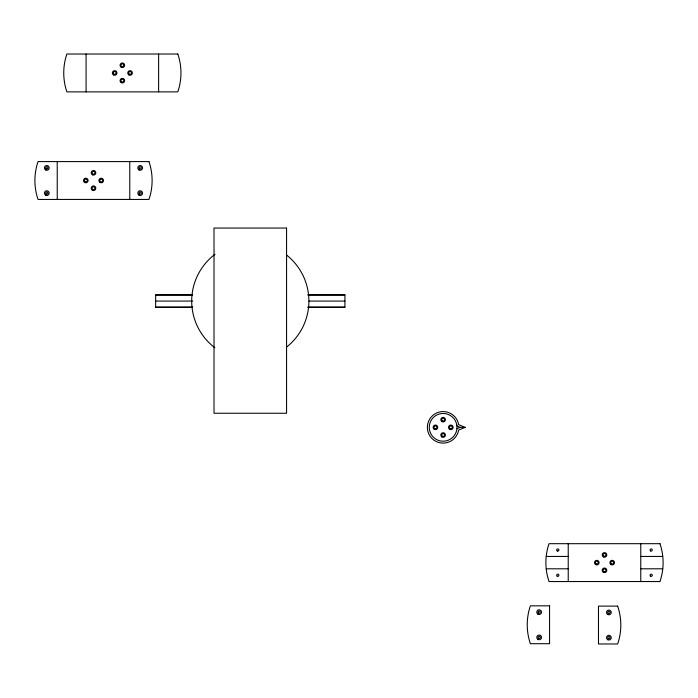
<?xml version="1.0" encoding="UTF-8"?>
<svg xmlns="http://www.w3.org/2000/svg" width="698" height="698" viewBox="0 0 698 698"><rect width="100%" height="100%" fill="white"/><g stroke="black" fill="none" stroke-linecap="round" stroke-linejoin="round"><path stroke-width="1.05" d="M456.937 428.738L460.287 427.342L465.2 427.342L458.656 424.611A15.775 15.775 0 0 0 434.461 414.167A15.775 15.775 0 0 0 434.461 440.517A15.775 15.775 0 0 0 458.656 430.073L465.2 427.342M192.648 294.888L155.663 294.888L155.663 307.251L192.648 307.251M307.94 294.888L344.925 294.888L344.925 307.251L307.94 307.251M155.663 294.984L192.648 294.984M307.94 294.984L344.925 294.984M155.663 301.074L192.648 301.074M309.031 301.074L344.925 301.074M155.663 307.155L192.648 307.155M307.94 307.155L344.925 307.155M546.22 556.437L568.224 556.437M640.773 556.437L662.777 556.437M546.22 568.8L568.224 568.8M640.773 568.8L662.777 568.8M456.937 425.946L460.287 427.342M640.773 543.69L640.773 581.547M568.224 543.69L568.224 581.547M158.629 54.025L158.629 91.883M129.776 161.587L129.776 199.436M86.081 54.025L86.081 91.883M57.227 161.587L57.227 199.436M286.512 254.997A58.606 58.606 0 0 1 286.398 347.229M214.862 347.752A58.606 58.606 0 0 1 215.019 254.273M456.789 425.012A13.532 13.532 0 0 1 456.789 429.741A13.881 13.881 0 0 1 435.5 438.937A13.881 13.881 0 0 1 435.5 415.746A13.881 13.881 0 0 1 456.797 424.942M177.816 54.025L66.886 54.025A58.606 58.606 0 0 0 66.886 91.883L177.816 91.883A58.606 58.606 0 0 0 177.816 54.025M148.971 161.587L38.041 161.587A58.606 58.606 0 0 0 38.041 199.436L148.971 199.436A58.606 58.606 0 0 0 148.971 161.587M286.564 228.054L214.016 228.054L214.016 413.251L286.564 413.251L286.564 228.054M659.959 543.69L549.029 543.69A58.606 58.606 0 0 0 549.029 581.547L659.959 581.547A58.606 58.606 0 0 0 659.959 543.69M549.57 605.838L530.375 605.838A58.606 58.606 0 0 0 530.375 643.696L549.57 643.696L549.57 605.838M617.669 606.117L598.483 606.117L598.483 643.975L617.669 643.975A58.606 58.606 0 0 0 617.669 606.117M603.351 556.899A2.286 2.286 0 0 0 606.78 554.919A2.286 2.286 0 0 0 603.351 552.938A2.286 2.286 0 0 0 603.351 556.899M611.047 564.603A2.286 2.286 0 0 0 614.476 562.623A2.286 2.286 0 0 0 611.047 560.642A2.286 2.286 0 0 0 611.047 564.603M595.656 564.603A2.286 2.286 0 0 0 599.085 562.623A2.286 2.286 0 0 0 595.656 560.642A2.286 2.286 0 0 0 595.656 564.603M603.351 572.299A2.286 2.286 0 0 0 606.78 570.318A2.286 2.286 0 0 0 603.351 568.338A2.286 2.286 0 0 0 603.351 572.299M596.092 563.844A1.422 1.422 0 0 0 598.221 562.623A1.422 1.422 0 0 0 596.092 561.393A1.422 1.422 0 0 0 596.092 563.844M603.787 571.549A1.422 1.422 0 0 0 605.916 570.318A1.422 1.422 0 0 0 603.787 569.088A1.422 1.422 0 0 0 603.787 571.549M611.483 563.844A1.422 1.422 0 0 0 613.612 562.623A1.422 1.422 0 0 0 611.483 561.393A1.422 1.422 0 0 0 611.483 563.844M650.632 550.958A1.108 1.108 0 0 0 652.281 549.998A1.108 1.108 0 0 0 650.632 549.047A1.108 1.108 0 0 0 650.632 550.958M650.632 576.19A1.108 1.108 0 0 0 652.281 575.239A1.108 1.108 0 0 0 650.632 574.28A1.108 1.108 0 0 0 650.632 576.19M557.196 576.147A1.108 1.108 0 0 0 558.915 575.318A1.108 1.108 0 0 0 557.327 574.245A1.108 1.108 0 0 0 557.196 576.147M557.257 550.958A1.108 1.108 0 0 0 558.915 549.998A1.108 1.108 0 0 0 557.257 549.047A1.108 1.108 0 0 0 557.257 550.958M603.787 556.149A1.422 1.422 0 0 0 605.916 554.919A1.422 1.422 0 0 0 603.787 553.689A1.422 1.422 0 0 0 603.787 556.149M607.714 614.476A2.364 2.364 0 0 0 611.256 612.425A2.364 2.364 0 0 0 607.714 610.375A2.364 2.364 0 0 0 607.714 614.476M607.714 639.708A2.364 2.364 0 0 0 611.256 637.658A2.364 2.364 0 0 0 607.714 635.616A2.364 2.364 0 0 0 607.714 639.708M608.272 613.341A1.108 1.108 0 0 0 609.991 612.504A1.108 1.108 0 0 0 608.412 611.431A1.108 1.108 0 0 0 608.272 613.341M608.342 638.618A1.108 1.108 0 0 0 610 637.658A1.108 1.108 0 0 0 608.342 636.707A1.108 1.108 0 0 0 608.342 638.618M537.975 639.429A2.364 2.364 0 0 0 541.526 637.387A2.364 2.364 0 0 0 537.975 635.337A2.364 2.364 0 0 0 537.975 639.429M537.975 614.196A2.364 2.364 0 0 0 541.526 612.146A2.364 2.364 0 0 0 537.975 610.104A2.364 2.364 0 0 0 537.975 614.196M538.603 638.338A1.108 1.108 0 0 0 540.261 637.387A1.108 1.108 0 0 0 538.603 636.428A1.108 1.108 0 0 0 538.603 638.338M538.603 613.106A1.108 1.108 0 0 0 540.261 612.146A1.108 1.108 0 0 0 538.603 611.195A1.108 1.108 0 0 0 538.603 613.106M92.363 174.797A2.286 2.286 0 0 0 95.792 172.816A2.286 2.286 0 0 0 92.363 170.836A2.286 2.286 0 0 0 92.363 174.797M100.058 182.492A2.286 2.286 0 0 0 103.487 180.512A2.286 2.286 0 0 0 100.058 178.531A2.286 2.286 0 0 0 100.058 182.492M84.667 182.492A2.286 2.286 0 0 0 88.096 180.512A2.286 2.286 0 0 0 84.667 178.531A2.286 2.286 0 0 0 84.667 182.492M92.363 190.188A2.286 2.286 0 0 0 95.792 188.207A2.286 2.286 0 0 0 92.363 186.226A2.286 2.286 0 0 0 92.363 190.188M85.095 181.742A1.422 1.422 0 0 0 87.224 180.512A1.422 1.422 0 0 0 85.095 179.281A1.422 1.422 0 0 0 85.095 181.742M92.79 189.437A1.422 1.422 0 0 0 94.919 188.207A1.422 1.422 0 0 0 92.79 186.977A1.422 1.422 0 0 0 92.79 189.437M100.407 181.689A1.422 1.422 0 0 0 102.615 180.616A1.422 1.422 0 0 0 100.582 179.238A1.422 1.422 0 0 0 100.407 181.689M92.79 174.046A1.422 1.422 0 0 0 94.919 172.816A1.422 1.422 0 0 0 92.79 171.586A1.422 1.422 0 0 0 92.79 174.046M139.565 168.811A1.108 1.108 0 0 0 141.293 167.974A1.108 1.108 0 0 0 139.705 166.901A1.108 1.108 0 0 0 139.565 168.811M139.565 194.044A1.108 1.108 0 0 0 141.293 193.206A1.108 1.108 0 0 0 139.705 192.133A1.108 1.108 0 0 0 139.565 194.044M46.199 194.044A1.108 1.108 0 0 0 47.918 193.206A1.108 1.108 0 0 0 46.338 192.133A1.108 1.108 0 0 0 46.199 194.044M46.199 168.811A1.108 1.108 0 0 0 47.918 167.974A1.108 1.108 0 0 0 46.338 166.901A1.108 1.108 0 0 0 46.199 168.811M45.64 195.178A2.364 2.364 0 0 0 49.183 193.128A2.364 2.364 0 0 0 45.64 191.078A2.364 2.364 0 0 0 45.64 195.178M45.64 169.946A2.364 2.364 0 0 0 49.183 167.895A2.364 2.364 0 0 0 45.64 165.845A2.364 2.364 0 0 0 45.64 169.946M139.007 169.946A2.364 2.364 0 0 0 142.549 167.895A2.364 2.364 0 0 0 139.007 165.845A2.364 2.364 0 0 0 139.007 169.946M139.007 195.178A2.364 2.364 0 0 0 142.549 193.128A2.364 2.364 0 0 0 139.007 191.078A2.364 2.364 0 0 0 139.007 195.178M121.208 67.235A2.286 2.286 0 0 0 124.637 65.263A2.286 2.286 0 0 0 121.208 63.282A2.286 2.286 0 0 0 121.208 67.235M128.903 74.939A2.286 2.286 0 0 0 132.341 72.958A2.286 2.286 0 0 0 128.903 70.978A2.286 2.286 0 0 0 128.903 74.939M113.512 74.939A2.286 2.286 0 0 0 116.941 72.958A2.286 2.286 0 0 0 113.512 70.978A2.286 2.286 0 0 0 113.512 74.939M121.208 82.634A2.286 2.286 0 0 0 124.637 80.654A2.286 2.286 0 0 0 121.208 78.673A2.286 2.286 0 0 0 121.208 82.634M113.948 74.189A1.422 1.422 0 0 0 116.077 72.958A1.422 1.422 0 0 0 113.948 71.728A1.422 1.422 0 0 0 113.948 74.189M121.644 81.884A1.422 1.422 0 0 0 123.773 80.654A1.422 1.422 0 0 0 121.644 79.424A1.422 1.422 0 0 0 121.644 81.884M129.252 74.128A1.422 1.422 0 0 0 131.468 73.054A1.422 1.422 0 0 0 129.427 71.676A1.422 1.422 0 0 0 129.252 74.128M121.557 66.432A1.422 1.422 0 0 0 123.773 65.359A1.422 1.422 0 0 0 121.731 63.98A1.422 1.422 0 0 0 121.557 66.432M434.714 428.572A1.422 1.422 0 0 0 436.843 427.342A1.422 1.422 0 0 0 434.714 426.112A1.422 1.422 0 0 0 434.714 428.572M442.41 436.267A1.422 1.422 0 0 0 444.539 435.037A1.422 1.422 0 0 0 442.41 433.807A1.422 1.422 0 0 0 442.41 436.267M450.027 428.52A1.422 1.422 0 0 0 452.234 427.446A1.422 1.422 0 0 0 450.201 426.068A1.422 1.422 0 0 0 450.027 428.52M442.331 420.824A1.422 1.422 0 0 0 444.539 419.742A1.422 1.422 0 0 0 442.506 418.372A1.422 1.422 0 0 0 442.331 420.824M441.982 421.627A2.286 2.286 0 0 0 445.411 419.646A2.286 2.286 0 0 0 441.982 417.666A2.286 2.286 0 0 0 441.982 421.627M449.678 429.322A2.286 2.286 0 0 0 453.107 427.342A2.286 2.286 0 0 0 449.678 425.361A2.286 2.286 0 0 0 449.678 429.322M434.287 429.322A2.286 2.286 0 0 0 437.716 427.342A2.286 2.286 0 0 0 434.287 425.361A2.286 2.286 0 0 0 434.287 429.322M441.843 436.931A2.286 2.286 0 0 0 445.403 435.203A2.286 2.286 0 0 0 442.122 432.978A2.286 2.286 0 0 0 441.843 436.931"/></g></svg>
